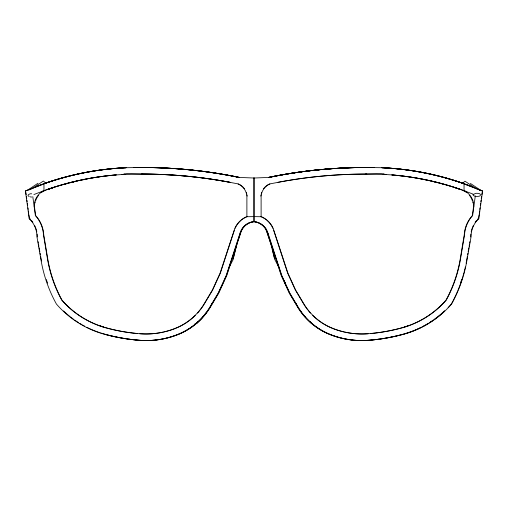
<?xml version="1.0" encoding="UTF-8"?>
<svg xmlns="http://www.w3.org/2000/svg" width="508" height="508" viewBox="0 0 508 508"><rect width="100%" height="100%" fill="white"/><g stroke="black" fill="none" stroke-linecap="round" stroke-linejoin="round"><path stroke-width="0.76" d="M473.659 205.994L472.345 215.595L471.126 217.005A31.153 31.039 -90 0 0 464.242 234.925L460.096 259.81A131.255 130.753 -90 0 1 447.313 297.65L445.929 300.222L443.382 303.022A90.875 90.526 -90 0 1 401.968 327.787A181.686 180.994 -90 0 1 370.7 333.502M475.31 195.859L472.611 215.595L471.392 217.005A31.153 31.039 -90 0 0 464.509 234.925L460.362 259.81A131.255 130.753 -90 0 1 447.58 297.65L446.195 300.222L443.649 303.022A90.875 90.526 -90 0 1 402.228 327.787A181.686 180.994 90 0 1 370.967 333.502L367.849 333.743A79.788 79.483 -90 0 1 344.5 332.073M479.069 214.795L478.542 218.65A24.575 24.479 -90 0 0 477.336 219.856M479.279 213.258L479.596 210.947M479.806 209.404L480.016 207.867M480.333 205.556L480.651 203.244M480.86 201.701L481.07 200.165M481.279 198.622L481.597 196.31M481.806 194.774L482.124 192.462M45.352 183.248A286.182 285.09 -90 0 1 125.946 167.723A286.182 285.09 90 0 0 45.339 183.248L25.4 190.919L29.191 218.65A24.575 24.479 90 0 1 36.982 236.995L41.192 260.998A137.744 137.224 -90 0 0 56.42 304.051A97.396 97.028 90 0 0 103.981 334.118A188.436 187.719 90 0 0 139.421 340.303A86.354 86.03 -90 0 0 177.946 334.372A66.002 65.754 -90 0 0 210.845 305.391L218.199 293.072L226.174 275.59L240.297 232.404A15.71 15.653 -90 0 1 253.441 221.691L254.559 221.691A15.71 15.653 -90 0 1 267.703 232.404L281.826 275.59L289.801 293.072L297.155 305.391A66.002 65.754 90 0 0 330.054 334.372A86.354 86.03 90 0 0 368.579 340.303A188.436 187.719 -90 0 0 404.019 334.118A97.396 97.028 -90 0 0 451.58 304.051A137.744 137.224 90 0 0 466.808 260.998L471.018 236.995A24.575 24.479 -90 0 1 478.809 218.65L482.6 190.919L462.648 183.248A286.182 285.09 90 0 0 382.073 167.723A286.182 285.09 -90 0 1 462.648 183.248M466.541 260.998L467.354 256.349M467.627 254.8L467.9 253.251M468.173 251.708L468.852 247.834M469.125 246.285L469.392 244.735M469.665 243.192L469.938 241.643M233.185 258.87L236.868 244.418M233.439 257.746L232.95 259.956L229.279 266.96M233.515 257.429L235.401 249.739M235.763 248.38L236.144 247.009M236.144 246.971L236.252 246.596M237.039 243.84L237.369 242.716M238.036 240.532L238.423 239.274M238.468 239.128L239.293 236.595M234.385 230.207L220.332 273.19L212.655 290.005L203.676 305.054M239.465 236.087L240.709 232.505M240.138 233.191L240.697 231.673M241.008 231.673L241.897 229.292M194.964 323.609L196.488 323.609L197.549 321.774M211.563 304.375L212.3 303.162M206.286 312.611L201.79 318.376L196.488 323.609M463.226 182.626L462.864 183.026L464.979 181.191L476.561 188.919M27.692 190.113L37.986 183.248M31.794 188.76L43.377 181.032L45.491 182.867L45.168 182.512M26.441 190.722L45.637 183.248A286.182 285.09 90 0 1 85.369 172.561M29.102 189.865L31.121 189.033M33.884 194.545L47.219 189.465A279.603 278.536 -90 0 1 115.926 174.936L122.257 174.549L127.47 173.45L142.475 174.079A473.634 471.83 90 0 1 229.718 182.302L238.398 183.966A14.434 14.376 -90 0 1 244.475 188.792M35.408 186.811L45.072 183.248A286.182 285.09 -90 0 1 125.666 167.723L142.456 167.5M42.164 191.427L47.504 189.465A279.603 278.536 -90 0 1 116.192 174.936A279.603 278.536 90 0 0 47.504 189.465M253.441 216.63L246.596 216.738A22.295 22.212 -90 0 0 234.817 228.371L220.066 273.19L212.395 290.005L203.41 305.054A59.449 59.22 -90 0 1 175.476 328.276A79.788 79.483 90 0 1 139.884 333.743M247.155 216.63L246.863 216.738A22.295 22.212 90 0 0 241.433 219.996M123.609 174.276L125 174.003M263.525 188.792A14.434 14.376 -90 0 1 269.602 183.966L278.282 182.296A473.634 471.83 -90 0 1 365.525 174.079L380.53 173.45L386.029 174.549L365.239 174.079A473.634 471.83 -90 0 0 278.003 182.302M366.77 174.022L365.239 174.079M121.971 174.549L142.761 174.079A473.634 471.83 -90 0 1 229.997 182.302M365.544 167.5L382.334 167.723A286.182 285.09 90 0 1 462.928 183.248L472.592 186.811M133.814 167.5L142.989 167.5A480.403 478.574 -90 0 1 239.452 177.413M365.023 167.5A480.403 478.574 -90 0 0 268.548 177.413A480.403 478.574 90 0 1 365.011 167.5L374.186 167.5M386.029 174.549L392.074 174.936A279.603 278.536 90 0 1 460.781 189.465L473.469 194.278M44.52 183.661L43.961 183.661L43.961 190.665A16.961 16.897 -90 0 0 34.512 202.978L34.246 206.546L34.658 208.331M463.48 183.661L464.039 183.661L464.039 190.665A16.961 16.897 90 0 1 473.488 202.978L473.754 206.546L473.342 208.331M43.961 190.665L44.52 190.665A16.961 16.897 90 0 0 41.465 192.519M464.039 190.665L463.48 190.665A16.961 16.897 -90 0 1 466.535 192.519M25.4 190.919L25.959 190.919M482.041 190.919L482.6 190.919M31.712 193.808C30.048 193.186 25.984 195.478 29.146 196.532M31.712 197.015L31.153 196.996M254.559 216.63L261.404 216.738A22.295 22.212 -90 0 1 273.183 228.371L287.934 273.19L295.605 290.005L304.59 305.054A59.449 59.22 -90 0 0 332.524 328.276A79.788 79.483 -90 0 0 368.116 333.743M29.191 218.65L29.75 218.65A24.575 24.479 -90 0 1 30.563 219.443M478.809 218.65L478.25 218.65A24.575 24.479 -90 0 0 477.437 219.443M142.761 174.079L141.23 174.022M383 174.003L384.391 174.276M260.845 216.63L261.137 216.738A22.295 22.212 -90 0 1 266.567 219.996M460.496 189.465A279.603 278.536 -90 0 0 391.795 174.936A279.603 278.536 90 0 1 460.515 189.465L465.836 191.427M481.559 190.722L462.363 183.248A286.182 285.09 -90 0 0 422.624 172.561M479.26 190.024L481.279 190.849M470.37 183.401L481.311 190.697M310.096 321.945L311.156 322.986L310.426 321.729M300.133 310.413L300.946 311.468M304.057 315.449L305.403 317.183M295.713 303.143L296.45 304.356M304.324 305.054L295.345 290.005L287.668 273.19L273.615 230.207M278.809 267.119L274.695 259.334L274.206 257.131M284.372 281.4L285.305 283.445L284.074 280.708M270.777 243.796L265.748 228.676M270.789 243.84L271.882 247.758M267.506 232.569L268.053 234.048M271.513 246.399L274.46 258.255M272.244 249.123L274.13 256.807M38.062 241.643L38.335 243.192M38.608 244.735L38.875 246.285M39.148 247.834L39.827 251.708M40.1 253.251L40.373 254.8M40.646 256.349L41.459 260.998M34.341 205.994L35.655 215.595L36.874 217.005A31.153 31.039 -90 0 1 43.758 234.925L47.904 259.81A131.255 130.753 90 0 0 60.687 297.65L62.071 300.222L64.618 303.022A90.875 90.526 90 0 0 106.032 327.787A181.686 180.994 90 0 0 137.3 333.502M32.798 196.64L35.389 215.595L36.608 217.005A31.153 31.039 90 0 1 43.491 234.925L47.638 259.81A131.255 130.753 90 0 0 60.42 297.65L61.805 300.222L64.351 303.022A90.875 90.526 90 0 0 105.772 327.787A181.686 180.994 -90 0 0 137.033 333.502L140.151 333.743A79.788 79.483 90 0 0 163.5 332.073M25.876 192.462L26.194 194.774M26.403 196.31L26.721 198.622M26.93 200.165L27.14 201.701M27.349 203.244L27.667 205.556M27.984 207.867L28.194 209.404M28.404 210.947L28.721 213.258M28.931 214.795L29.458 218.65A24.575 24.479 90 0 1 30.664 219.856M261.112 216.63L261.112 196.088A14.434 14.376 -90 0 1 269.881 183.966M254.559 221.691L254.559 178.022L253.441 178.022L253.441 221.691M246.888 216.63L246.888 196.088A14.434 14.376 -90 0 0 238.119 183.966M103.461 326.949A90.875 90.526 90 0 1 99.244 325.52M142.742 174.079A473.634 471.83 90 0 1 229.984 182.302M246.323 192.259A14.434 14.376 -90 0 1 246.723 193.51M247.009 194.786A14.434 14.376 -90 0 1 247.174 196.088M31.045 220.281A24.575 24.479 90 0 1 32.81 222.517M34.569 225.444A24.575 24.479 90 0 1 35.287 226.993M35.509 227.52A24.575 24.479 90 0 1 36.405 230.226M36.544 230.778A24.575 24.479 90 0 1 36.792 231.889M37.122 234.15A24.575 24.479 90 0 1 37.249 236.995M110.058 335.623A188.436 187.719 90 0 0 139.687 340.303A86.354 86.03 90 0 0 178.206 334.372A66.002 65.754 -90 0 0 211.112 305.391L218.465 293.072L226.441 275.59L240.563 232.404A15.71 15.653 -90 0 1 253.708 221.691M109.334 335.445A188.436 187.719 90 0 1 107.874 335.083M107.15 334.893A188.436 187.719 90 0 1 104.248 334.118M235.083 228.371A22.295 22.212 90 0 1 240.894 220.453M203.314 305.619A59.449 59.22 -90 0 1 201.803 307.835M201.403 308.381A59.449 59.22 -90 0 1 200.184 309.982M199.346 311.029A59.449 59.22 -90 0 1 197.587 313.055M195.262 315.481A59.449 59.22 -90 0 1 175.743 328.276A79.788 79.483 90 0 1 172.942 329.343M172.231 329.59A79.788 79.483 90 0 1 164.236 331.908M142.418 167.5A480.403 478.574 -90 0 1 238.893 177.413L254.013 178.022L269.107 177.413A480.403 478.574 -90 0 1 365.582 167.5M35.071 202.978A16.961 16.897 90 0 1 35.325 201.809M35.662 200.66A16.961 16.897 90 0 1 38.494 195.434M128.784 339.109A188.436 187.719 -90 0 0 139.979 340.303A86.354 86.03 -90 0 0 178.505 334.372A66.002 65.754 90 0 0 211.404 305.391L218.757 293.072L226.733 275.59L240.856 232.404A15.71 15.653 -90 0 1 254 221.691A15.71 15.653 -90 0 1 267.144 232.404L281.267 275.59L289.243 293.072L296.596 305.391A66.002 65.754 -90 0 0 329.495 334.372A86.354 86.03 -90 0 0 368.021 340.303A188.436 187.719 90 0 0 379.216 339.109M128.041 339.001A188.436 187.719 -90 0 1 122.111 338.068M121.374 337.934A188.436 187.719 -90 0 1 110.357 335.623M109.626 335.445A188.436 187.719 -90 0 1 108.166 335.083M107.442 334.893A188.436 187.719 -90 0 1 104.54 334.118M103.778 333.908A97.396 97.028 90 0 1 100.743 332.988M99.987 332.746A97.396 97.028 90 0 1 86.817 327.298M84.709 326.206A97.396 97.028 90 0 1 82.62 325.063M81.934 324.669A97.396 97.028 90 0 1 79.889 323.456M78.543 322.618A97.396 97.028 90 0 1 74.581 319.976M73.292 319.056A97.396 97.028 90 0 1 70.758 317.144M70.136 316.655A97.396 97.028 90 0 1 67.678 314.649M67.075 314.135A97.396 97.028 90 0 1 63.544 310.94M32.074 221.151A24.575 24.479 -90 0 1 32.772 222.053M86.144 172.409A286.182 285.09 90 0 1 126.225 167.723M47.574 283.159A137.744 137.224 -90 0 1 46.349 279.54M30.664 196.939A7.068 7.036 -90 0 1 30.156 196.837M408.756 325.52A90.875 90.526 -90 0 1 404.539 326.949M260.826 196.088A14.434 14.376 -90 0 1 260.991 194.786M261.277 193.51A14.434 14.376 -90 0 1 261.677 192.259M470.751 236.995A24.575 24.479 -90 0 1 470.878 234.15M471.208 231.889A24.575 24.479 -90 0 1 471.456 230.778M471.595 230.226A24.575 24.479 -90 0 1 472.491 227.52M472.713 226.993A24.575 24.479 -90 0 1 473.431 225.444M475.19 222.517A24.575 24.479 -90 0 1 476.955 220.281M400.85 334.893A188.436 187.719 -90 0 0 403.752 334.118A97.396 97.028 -90 0 0 429.082 323.037M400.126 335.083A188.436 187.719 -90 0 1 398.666 335.445M397.942 335.623A188.436 187.719 -90 0 1 368.313 340.303A86.354 86.03 -90 0 1 329.794 334.372A66.002 65.754 -90 0 1 296.888 305.391L289.535 293.072L281.559 275.59L267.437 232.404A15.71 15.653 -90 0 0 254.292 221.691M448.113 307.575A97.396 97.028 -90 0 0 451.32 304.051A137.744 137.224 -90 0 0 453.123 300.685M444.748 310.94A97.396 97.028 -90 0 1 434.359 319.519M433.711 319.976A97.396 97.028 -90 0 1 429.749 322.618M267.106 220.453A22.295 22.212 -90 0 1 272.917 228.371M312.738 315.481A59.449 59.22 90 0 0 332.257 328.276A79.788 79.483 -90 0 0 335.058 329.343M310.413 313.055A59.449 59.22 90 0 1 308.654 311.029M307.816 309.982A59.449 59.22 90 0 1 306.597 308.381M306.197 307.835A59.449 59.22 90 0 1 304.686 305.619M343.764 331.908A79.788 79.483 -90 0 1 335.769 329.59M466.408 261.747A137.744 137.224 -90 0 1 466.122 263.252M465.347 266.998A137.744 137.224 -90 0 1 465.01 268.491M464.833 269.234A137.744 137.224 -90 0 1 464.09 272.199M463.893 272.942A137.744 137.224 -90 0 1 463.067 275.882M462.851 276.619A137.744 137.224 -90 0 1 457.975 290.297M457.676 291.001A137.744 137.224 -90 0 1 456.451 293.802M456.133 294.5A137.744 137.224 -90 0 1 453.473 300.006M469.506 195.434A16.961 16.897 -90 0 1 472.338 200.66M472.675 201.809A16.961 16.897 -90 0 1 472.929 202.978M403.46 334.118A188.436 187.719 90 0 1 400.558 334.893M399.834 335.083A188.436 187.719 90 0 1 398.374 335.445M397.643 335.623A188.436 187.719 90 0 1 386.626 337.934M385.89 338.068A188.436 187.719 90 0 1 379.959 339.001M444.456 310.94A97.396 97.028 90 0 1 440.925 314.135M440.322 314.649A97.396 97.028 90 0 1 437.864 316.655M437.242 317.144A97.396 97.028 90 0 1 434.708 319.056M433.419 319.976A97.396 97.028 90 0 1 429.457 322.618M428.111 323.456A97.396 97.028 90 0 1 426.066 324.669M425.38 325.063A97.396 97.028 90 0 1 423.291 326.206M421.183 327.298A97.396 97.028 90 0 1 408.013 332.746M407.257 332.988A97.396 97.028 90 0 1 404.222 333.908M475.228 222.053A24.575 24.479 -90 0 1 475.926 221.151M381.768 167.723A286.182 285.09 -90 0 1 421.843 172.409M461.651 279.54A137.744 137.224 90 0 1 460.426 283.159M423.672 179.47A279.603 278.536 -90 0 1 425.19 179.781M431.241 181.102A279.603 278.536 -90 0 1 438.004 182.753M440.995 183.54A279.603 278.536 -90 0 1 442.493 183.947M455.085 187.731A279.603 278.536 -90 0 1 460.223 189.465M473.037 194.805L473.5 195.624L475.285 196.336A7.068 7.036 -90 0 0 478.396 196.329C481.159 196.437 481.159 193.37 478.396 193.472A7.068 7.036 -90 0 0 475.285 193.472L473.037 194.805M365.315 167.5L357.429 167.57A480.384 478.555 90 0 0 268.84 177.413A480.403 478.574 90 0 1 365.296 167.5M150.571 167.57L142.684 167.5A480.403 478.574 -90 0 1 239.173 177.413A480.384 478.555 -90 0 0 150.571 167.57M52.915 187.731A279.603 278.536 -90 0 0 47.777 189.465A279.603 278.536 90 0 1 52.921 187.731M67.005 183.54A279.603 278.536 -90 0 0 65.507 183.947A279.603 278.536 90 0 1 67.012 183.54M76.759 181.102A279.603 278.536 -90 0 0 69.996 182.753A279.603 278.536 90 0 1 76.772 181.102M84.328 179.47A279.603 278.536 -90 0 0 82.81 179.781A279.603 278.536 90 0 1 84.334 179.47"/></g></svg>
